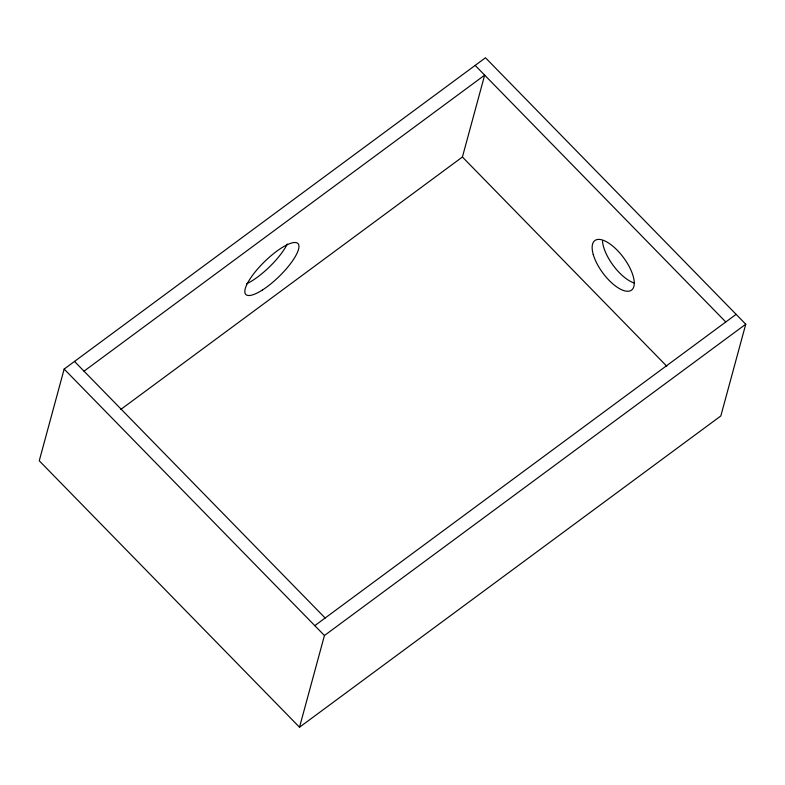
<?xml version="1.0" encoding="UTF-8"?>
<svg xmlns="http://www.w3.org/2000/svg" width="785" height="785" viewBox="0 0 785 785"><rect width="100%" height="100%" fill="white"/><g stroke="black" fill="none" stroke-linecap="round" stroke-linejoin="round"><path stroke-width="1.18" d="M64.164 369.068L39.25 460.785L299.517 727.224L720.836 415.932L745.75 324.215L485.483 57.776L64.164 369.068L324.44 635.516L299.517 727.224M120.831 409.407L462.414 157.01L484.659 75.134L84.005 371.168M314.805 625.655L736.114 314.353M324.44 635.516L745.75 324.215M475.161 65.4L725.791 321.978M462.414 157.01L666.779 366.222M74.506 361.434L325.137 618.011M287.29 244.007A36.463 10.401 -44.3 0 1 246.627 283.777M634.309 283.042A30.841 12.894 53.5 0 1 602.507 241.172M262.367 290.028A36.463 10.401 -44.3 0 0 298.585 244.459A36.463 10.401 -44.3 0 0 254.674 272.523A36.463 10.401 -44.3 0 0 262.367 290.028M593.264 254.546A30.841 12.894 53.5 0 0 629.04 291.166A30.841 12.894 53.5 0 0 617.285 250.268A30.841 12.894 53.5 0 0 593.264 254.546"/></g></svg>
